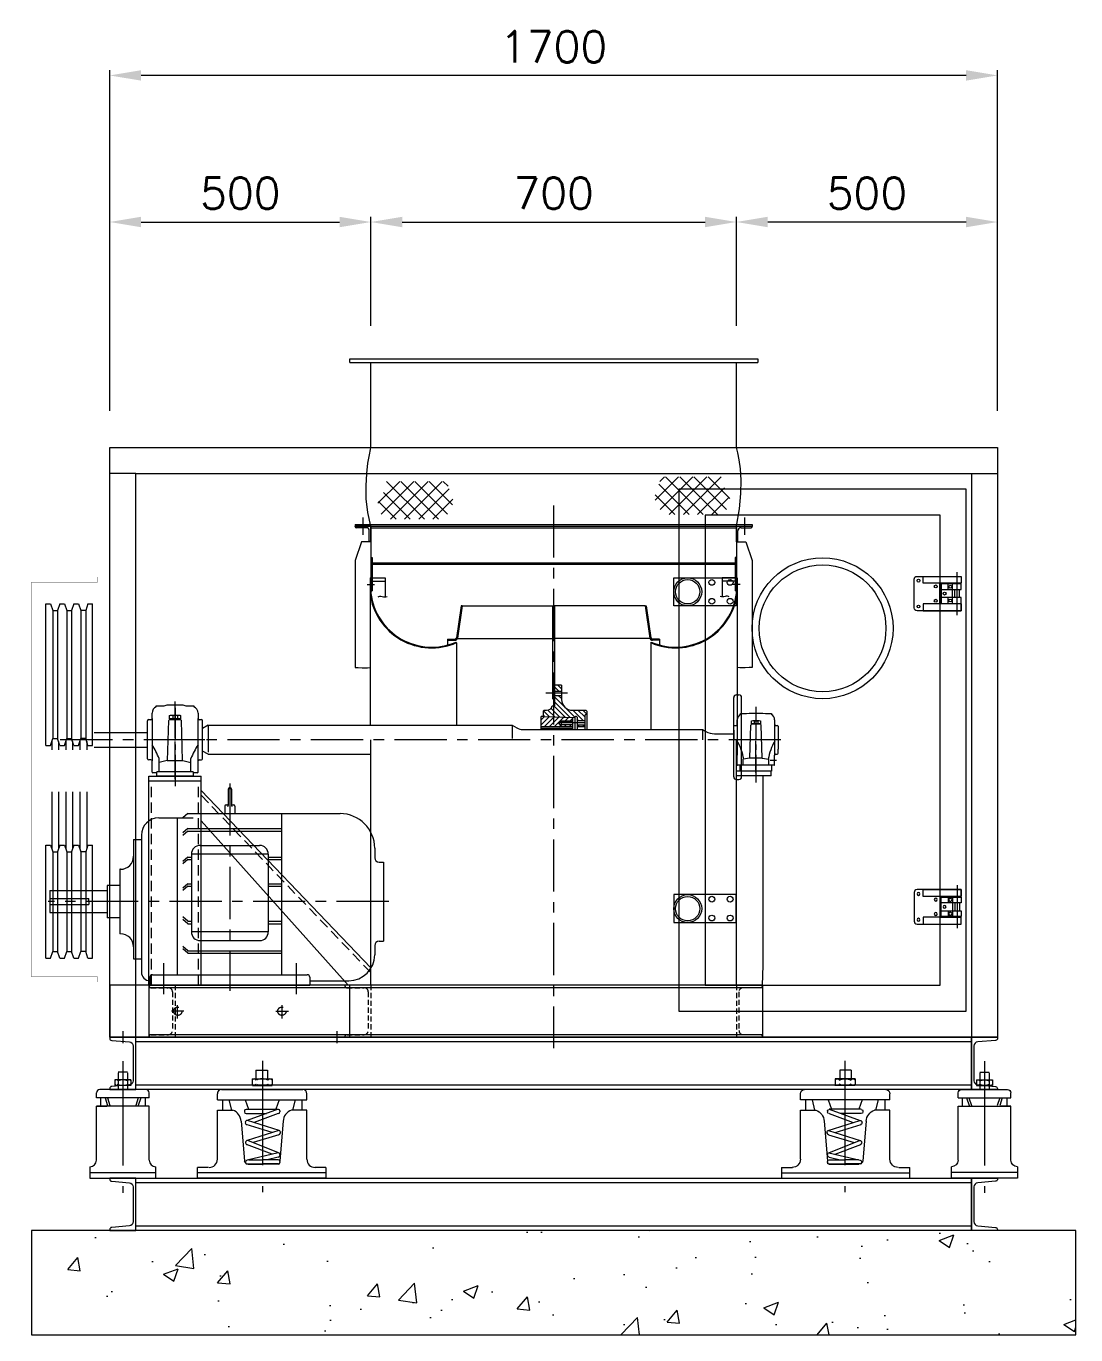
# Model space of a CAD drawing. Extents: x 14 to 18249, y -500 to 12444.
# Drawn here: x 8829 to 10839, y 2453 to 4960 of the extents above; entities that cross this region are included whole.
import ezdxf

# ---------------------------------------------------------------- set-up
doc = ezdxf.new("R2010")
doc.units = 0
doc.header["$LTSCALE"] = 80
doc.header["$MEASUREMENT"] = 0
for name, pattern in [('CENTER', [2, 1.25, -0.25, 0.25, -0.25]), ('CENTER2', [1.125, 0.75, -0.125, 0.125, -0.125]), ('CENTERX2', [4, 2.5, -0.5, 0.5, -0.5]), ('CX2', [8.2, 0.2, -1, 6, -1]), ('HIDDEN', [0.375, 0.25, -0.125]), ('HIDDEN2', [0.1875, 0.125, -0.0625]), ('HIDDENX2', [0.75, 0.5, -0.25]), ('PHANTOM', [5, 2.5, -0.5, 0.5, -0.5, 0.5, -0.5])]:
    doc.linetypes.add(name, pattern=pattern)
doc.layers.get('0').update_dxf_attribs({"linetype": 'CONTINUOUS', "lineweight": 18})
doc.layers.get('DEFPOINTS').update_dxf_attribs({"linetype": 'CONTINUOUS', "lineweight": 18})
for name, color, linetype, lineweight in [('12', 1, 'CENTER', 18), ('2', 2, 'HIDDENX2', 18), ('3', 2, 'CONTINUOUS', 18), ('6', 3, 'CX2', 18), ('ACT', 7, 'CONTINUOUS', 18), ('LIN', 2, 'CONTINUOUS', 18), ('NACHI', 16, 'CONTINUOUS', 18), ('OBJ', 7, 'CONTINUOUS', 18), ('PHAN', 2, 'PHANTOM', 18), ('S', 3, 'CONTINUOUS', 18), ('SOL-M-1', 4, 'CONTINUOUS', 18)]:
    doc.layers.add(name, color=color, linetype=linetype, lineweight=lineweight)
doc.styles.get("Standard").update_dxf_attribs({"font": 'txt.shx', "bigfont": '2hs.shx'})
doc.dimstyles.get("Standard").update_dxf_attribs({"dimscale": 0, "dimtxt": 60, "dimasz": 60, "dimexe": 10, "dimexo": 70, "dimgap": 25, "dimtad": 1, "dimdec": 0, "dimlfac": -1, "dimzin": 0, "dimdsep": 46, "dimtxsty": 'Standard', "dimcen": 0, "dimclrd": 1, "dimclre": 1, "dimadec": 0, "dimazin": 0, "dimtfac": 1, "dimtdec": 0, "dimtix": 1, "dimtmove": 1, "dimatfit": 2, "dimfxl": 0, "dimtolj": 1, "dimtzin": 0, "dimlwd": 5, "dimlwe": 5, "dimarcsym": 0})

# ---------------------------------------------------------------- blocks, each defined once
blk = doc.blocks.new('*D13')
at = {"color": 1, "linetype": 'Continuous', "lineweight": 5}
for p, q in [((8989.4, 4223.4), (8989.4, 4876.1)), ((10629.4, 4866.1), (9049.4, 4866.1)), ((10689.4, 4223.4), (10689.4, 4876.1))]:
    blk.add_line(p, q, dxfattribs=at)
at = {"color": 1, "linetype": 'Continuous'}
for points in [[(9049.4, 4876.1), (9049.4, 4856.1), (8989.4, 4866.1)], [(10629.4, 4876.1), (10629.4, 4856.1), (10689.4, 4866.1)]]:
    blk.add_solid(points, dxfattribs=at)
at = {"layer": 'DEFPOINTS', "color": 0, "linetype": 'Continuous'}
for p in [(8989.4, 4866.1), (8989.4, 4153.4), (10689.4, 4153.4)]:
    blk.add_point(p, dxfattribs=at)
at = {"color": 0, "linetype": 'Continuous', "insert": (9839.4, 4921.1), "char_height": 60, "attachment_point": 5}
blk.add_mtext('\\A1;1700', dxfattribs=at)
blk = doc.blocks.new('*D5')
at = {"color": 1, "linetype": 'Continuous', "lineweight": 5}
for p, q in [((8989.4, 4223.4), (8989.4, 4595.3)), ((9489.4, 4386.4), (9489.4, 4595.3)), ((9049.4, 4585.3), (9429.4, 4585.3))]:
    blk.add_line(p, q, dxfattribs=at)
at = {"color": 1, "linetype": 'Continuous'}
for points in [[(9049.4, 4595.3), (9049.4, 4575.3), (8989.4, 4585.3)], [(9429.4, 4595.3), (9429.4, 4575.3), (9489.4, 4585.3)]]:
    blk.add_solid(points, dxfattribs=at)
at = {"layer": 'DEFPOINTS', "color": 0, "linetype": 'Continuous'}
for p in [(9489.4, 4585.3), (9489.4, 4316.4), (8989.4, 4153.4)]:
    blk.add_point(p, dxfattribs=at)
at = {"color": 0, "linetype": 'Continuous', "insert": (9239.4, 4640.3), "char_height": 60, "attachment_point": 5}
blk.add_mtext('\\A1;500', dxfattribs=at)
blk = doc.blocks.new('*D6')
at = {"color": 1, "linetype": 'Continuous', "lineweight": 5}
for p, q in [((9489.4, 4386.4), (9489.4, 4595.3)), ((10189.4, 4386.4), (10189.4, 4595.3)), ((9549.4, 4585.3), (10129.4, 4585.3))]:
    blk.add_line(p, q, dxfattribs=at)
at = {"color": 1, "linetype": 'Continuous'}
for points in [[(9549.4, 4595.3), (9549.4, 4575.3), (9489.4, 4585.3)], [(10129.4, 4595.3), (10129.4, 4575.3), (10189.4, 4585.3)]]:
    blk.add_solid(points, dxfattribs=at)
at = {"layer": 'DEFPOINTS', "color": 0, "linetype": 'Continuous'}
for p in [(10189.4, 4585.3), (9489.4, 4316.4), (10189.4, 4316.4)]:
    blk.add_point(p, dxfattribs=at)
at = {"color": 0, "linetype": 'Continuous', "insert": (9839.4, 4640.3), "char_height": 60, "attachment_point": 5}
blk.add_mtext('\\A1;700', dxfattribs=at)
blk = doc.blocks.new('*D19')
at = {"color": 1, "linetype": 'Continuous', "lineweight": 5}
for p, q in [((10189.4, 4386.4), (10189.4, 4595.3)), ((10689.4, 4223.4), (10689.4, 4595.3)), ((10629.4, 4585.3), (10249.4, 4585.3))]:
    blk.add_line(p, q, dxfattribs=at)
at = {"color": 1, "linetype": 'Continuous'}
for points in [[(10249.4, 4595.3), (10249.4, 4575.3), (10189.4, 4585.3)], [(10629.4, 4595.3), (10629.4, 4575.3), (10689.4, 4585.3)]]:
    blk.add_solid(points, dxfattribs=at)
at = {"layer": 'DEFPOINTS', "color": 0, "linetype": 'Continuous'}
for p in [(10189.4, 4585.3), (10189.4, 4316.4), (10689.4, 4153.4)]:
    blk.add_point(p, dxfattribs=at)
at = {"color": 0, "linetype": 'Continuous', "insert": (10439.4, 4640.3), "char_height": 60, "attachment_point": 5}
blk.add_mtext('\\A1;500', dxfattribs=at)
blk = doc.blocks.new('SPRING MOUNT(def 50 FRONT)')
at = {"lineweight": 15}
for p, q in [((129.9, 238.5), (129.9, 222.3)), ((129.9, 238.5), (152, 238.5)), ((152, 238.5), (152, 222.3)), ((63.8, 201.7), (219.5, 201.7)), ((122.7, 222.2), (160.6, 222.2)), ((122.7, 222.2), (122.7, 209.6)), ((123.3, 209.6), (161.2, 209.6)), ((160.6, 222.2), (160.6, 209.6)), ((55.9, 181.7), (55.9, 193.7)), ((55.9, 181.7), (55.9, 193.7)), ((55.9, 181.7), (227.4, 181.7)), ((65.5, 181.7), (65.5, 162.1)), ((78.2, 181.7), (83.3, 162.1)), ((109.3, 181.7), (115.5, 163.7)), ((174, 181.7), (167.9, 163.7)), ((205.1, 181.7), (200.1, 162.1)), ((217.8, 181.7), (217.8, 162.1)), ((227.4, 181.7), (227.4, 193.7)), ((227.4, 181.7), (227.4, 193.7)), ((55.9, 68.1), (55.9, 162.1)), ((55.9, 162.1), (85.5, 162.1)), ((107.6, 160.5), (107.6, 158.7)), ((110.8, 163.7), (172.5, 163.7)), ((110.8, 155.5), (149.8, 155.5)), ((172.5, 163.7), (112.9, 142.3)), ((172.5, 155.5), (126.2, 138.4)), ((175.7, 160.5), (175.7, 158.7)), ((227.4, 162.1), (197.8, 162.1)), ((227.4, 162.1), (197.8, 162.1)), ((227.4, 68.1), (227.4, 162.1)), ((101.3, 140.9), (107.6, 64.8)), ((110, 140.3), (109.5, 138.8)), ((110, 140.2), (109.5, 138.8)), ((160.8, 119.4), (111.1, 134.9)), ((174.3, 123.3), (113.9, 142.2)), ((182.1, 140.9), (175.7, 64.8)), ((110.6, 102.1), (110.1, 100.6)), ((110.6, 102), (110.1, 100.5)), ((173.6, 123.4), (112.9, 104.1)), ((172.8, 80.4), (114.4, 104)), ((173.6, 115), (124.3, 100)), ((176.5, 120), (176.4, 118.2)), ((161, 77.7), (111.9, 96.5)), ((172.7, 80.4), (112.9, 66.5)), ((175.7, 77.3), (175.7, 75.4)), ((39, 52.3), (17.6, 52.3)), ((17.6, 31.7), (17.6, 52.3)), ((110.6, 64.5), (110.1, 63)), ((112, 59), (141.7, 59)), ((114.9, 58.5), (141.7, 58.5)), ((173, 58.5), (115.3, 58.5)), ((116, 67.1), (141.7, 67.1)), ((172.5, 67.1), (141.7, 67.1)), ((172.5, 59), (141.7, 59)), ((172.5, 58.5), (141.7, 58.5)), ((172.4, 72.2), (151.4, 67.1)), ((175.7, 64), (175.7, 62.1)), ((175.7, 63.5), (175.7, 61.7)), ((263.7, 52.3), (242.4, 52.3)), ((263.7, 52.3), (263.7, 31.7)), ((263.5, 42), (17.6, 42)), ((263.5, 31.7), (17.6, 31.7))]:
    blk.add_line(p, q, dxfattribs=at)
for centre, radius, start, end in [((63.8, 193.7), 7.9, 90, 180), ((126.6, 217.7), 4.47, 27.8855, 152.1145), ((126.6, 214), 4.47, 207.8855, 332.1145), ((141.7, 195.2), 27, 65.8105, 114.1895), ((141.7, 236.6), 27, 245.8105, 294.1895), ((156.7, 217.7), 4.48, 28.0312, 151.9688), ((156.7, 214), 4.48, 208.0312, 331.9688), ((219.5, 193.7), 7.9, 0, 90), ((219.5, 193.7), 7.9, 0, 90), ((77.6, 139.8), 23.7, 2.7593, 70.3922), ((110.8, 160.5), 3.16, 90, 180), ((110.8, 158.7), 3.16, 180, 270), ((172.5, 160.5), 3.16, 0, 90), ((172.5, 158.7), 3.16, 270, 0), ((205.7, 139.8), 23.7, 109.6078, 177.2407), ((112.5, 137.7), 3.16, 160.7604, 250.7604), ((112.5, 137.8), 3.16, 160.7604, 250.7604), ((113, 139.3), 3.2, 73.0374, 160.654), ((113, 139.2), 3.2, 73.0374, 160.654), ((112.6, 137.7), 3.17, 247.2939, 261.591), ((112.6, 137.8), 3.17, 247.2939, 261.591), ((113.1, 99.5), 3.16, 160.7604, 250.7604), ((113.1, 99.5), 3.16, 160.7604, 250.7604), ((113.6, 101), 3.2, 73.0374, 160.654), ((113.6, 100.9), 3.2, 73.0374, 160.654), ((173.2, 118.2), 3.16, 270, 0), ((173.4, 120.3), 3.16, 355.8918, 85.8918), ((113.2, 99.5), 3.17, 247.2939, 261.591), ((113.2, 99.4), 3.17, 247.2939, 261.591), ((172.6, 75.4), 3.16, 266.4469, 0), ((172.6, 77.3), 3.16, 0, 90), ((40.1, 68.1), 15.8, 270, 0), ((115.3, 66.4), 7.9, 191.7194, 270), ((113.1, 61.9), 3.16, 160.7604, 250.7604), ((113.6, 63.4), 3.2, 98.9445, 160.654), ((113.2, 61.9), 3.17, 247.2939, 248.2755), ((172.5, 64), 3.16, 0, 90), ((172.5, 62.1), 3.16, 270, 0), ((172.5, 61.7), 3.16, 270, 0), ((243.2, 68.1), 15.8, 180, 270)]:
    blk.add_arc(centre, radius, start, end, dxfattribs=at)
at = {"layer": '12', "lineweight": 15}
for p, q in [((17.6, 52.3), (17.6, 52.3)), ((263.7, 52.3), (263.7, 52.3))]:
    blk.add_line(p, q, dxfattribs=at)
at = {"layer": '3', "linetype": 'CENTERX2', "lineweight": 15}
blk.add_line((142.3, 256.5), (142.3, 5.2), dxfattribs=at)
blk = doc.blocks.new('SPRING MOUNT(def 50 SIDE)')
at = {"lineweight": 15}
for p, q in [((87.8, 236.1), (69.8, 236.1)), ((69.8, 234.6), (69.8, 202.7)), ((87.8, 234.6), (87.8, 202.7)), ((122.8, 202.7), (34.7, 202.7)), ((94.2, 220.9), (63.3, 220.9)), ((63.3, 220.9), (63.3, 210.6)), ((94.2, 210.6), (63.3, 210.6)), ((94.2, 220.9), (94.2, 210.6)), ((28.3, 186.5), (28.3, 196.3)), ((129.2, 186.5), (28.3, 186.5)), ((36.1, 186.5), (36.1, 170.6)), ((44.6, 186.5), (49.6, 171.8)), ((49.2, 186.5), (54.1, 171.9)), ((108.4, 186.5), (103.4, 171.9)), ((113, 186.5), (107.9, 171.8)), ((121.4, 186.5), (121.4, 170.6)), ((129.2, 186.5), (129.2, 196.3)), ((129.2, 170.6), (28.3, 170.6)), ((28.3, 170.6), (48.1, 170.6)), ((28.3, 67.4), (28.3, 170.6)), ((129.2, 67.4), (129.2, 170.6)), ((15.4, 54.6), (15.4, 32.7)), ((142.1, 32.7), (142.1, 54.6)), ((15.4, 43.7), (142.1, 43.7)), ((15.4, 32.7), (142.1, 32.7))]:
    blk.add_line(p, q, dxfattribs=at)
for centre, radius, start, end in [((34.7, 196.3), 6.42, 90, 180), ((34.7, 196.3), 6.42, 90, 180), ((66.6, 217.3), 3.64, 28.0312, 151.9688), ((66.6, 214.3), 3.64, 208.0312, 331.9688), ((78.8, 199), 22, 65.8105, 114.1895), ((78.8, 232.6), 22, 245.8105, 294.1895), ((91, 217.3), 3.63, 27.8855, 152.1145), ((91, 214.3), 3.63, 207.8855, 332.1145), ((122.8, 196.3), 6.42, 0, 90), ((15.4, 67.4), 12.8, 270, 0), ((142.1, 67.4), 12.8, 180, 270)]:
    blk.add_arc(centre, radius, start, end, dxfattribs=at)
at = {"layer": '3', "linetype": 'CENTERX2', "lineweight": 15}
blk.add_line((78.8, 257.2), (78.8, 5), dxfattribs=at)
blk = doc.blocks.new('경첩')
at = {"layer": 'PHAN'}
blk.add_line((0, -41.4), (0, 41.4), dxfattribs=at)
at = {"layer": 'SOL-M-1'}
for p, q in [((-33, 20), (7.7, 20)), ((-33, -19.6), (-33, 20)), ((7.7, 18.9), (-30.8, 18.9)), ((-30.8, 18.9), (-30.8, -18.5)), ((-30.8, 7.9), (7.7, 7.9)), ((-17.6, 7.9), (-17.6, 18.9)), ((-8.8, -18.5), (-8.8, 18.9)), ((-4.4, -7.5), (-4.4, 7.9)), ((4.4, -7.5), (4.4, 7.9)), ((7.7, 7.9), (7.7, 18.9)), ((7.7, -19.6), (-33, -19.6)), ((7.7, -7.5), (-30.8, -7.5)), ((-30.8, -18.5), (7.7, -18.5)), ((-17.6, -18.5), (-17.6, -7.5)), ((7.7, -7.5), (4.4, -7.5)), ((7.7, -18.5), (7.7, -7.5))]:
    blk.add_line(p, q, dxfattribs=at)
blk.add_lwpolyline([(7.7, -19.6), (7.7, -32.8), (-77, -32.8, -0.414214), (-82.5, -27.3), (-82.5, 27.7, -0.414214), (-77, 33.2), (7.7, 33.2), (7.7, 20)], format="xyb", dxfattribs=at)
for points in [[(7.7, 33.2), (7.7, 20), (-64.9, 20), (-64.9, 33.2)], [(7.7, -32.8), (7.7, -19.6), (-64.9, -19.6), (-64.9, -32.8)]]:
    blk.add_lwpolyline(points, close=True, dxfattribs=at)
for centre in [(-74.2, 25), (-41.2, 14), (-24.2, 0.2), (-13.2, 13.4), (-74.2, -24.5), (-41.2, -13.5), (-13.2, -13)]:
    blk.add_circle(centre, 2.75, dxfattribs=at)
blk = doc.blocks.new('DOOR')
at = {"layer": 'S', "lineweight": 15}
for p, q in [((-550, 1000), (-550, 0)), ((0, 1000), (-550, 1000)), ((0, 0), (0, 1000)), ((-500, 950), (-500, 50)), ((-50, 950), (-500, 950)), ((-50, 50), (-50, 950)), ((-440, 606), (-435, 606)), ((-445, 449), (-445, 601)), ((-430, 449), (-430, 601)), ((-440, 444), (-435, 444)), ((-500, 50), (-50, 50)), ((-550, 0), (0, 0))]:
    blk.add_line(p, q, dxfattribs=at)
for points in [[(-559.9, 830.2), (-440.1, 830.2), (-440.1, 776.7), (-559.9, 776.7)], [(-559.9, 169.8), (-440.1, 169.8), (-440.1, 223.3), (-559.9, 223.3)]]:
    blk.add_lwpolyline(points, close=True, dxfattribs=at)
for centre, radius in [((-275, 733.6), 135), ((-275, 733.6), 121.5), ((-533.2, 803.5), 26.8), ((-533.2, 803.5), 23.3), ((-487, 821.5), 5.52), ((-452, 821.5), 5.52), ((-487, 785.4), 5.52), ((-452, 785.4), 5.52), ((-533.2, 196.5), 26.8), ((-533.2, 196.5), 23.3), ((-487, 214.6), 5.52), ((-452, 214.6), 5.52), ((-487, 178.5), 5.52), ((-452, 178.5), 5.52)]:
    blk.add_circle(centre, radius, dxfattribs=at)
for centre, start, end in [((-440, 601), 90, 180), ((-435, 601), 0, 90), ((-440, 449), 180, 270), ((-435, 449), 270, 0)]:
    blk.add_arc(centre, 5, start, end, dxfattribs=at)
at = {"lineweight": 15}
blk.add_blockref('경첩', (-17.1, 799.8), dxfattribs=at)
at = {"lineweight": 15, "xscale": -1, "rotation": 180}
blk.add_blockref('경첩', (-17.1, 200.2), dxfattribs=at)
blk = doc.blocks.new('15')
for p, q in [((-3.3, 375.2), (-3.3, 343.8)), ((3.2, 375.2), (3.2, 343.8)), ((-80.8, 328.5), (-90.3, 320.2)), ((-80.8, 328.5), (211, 328.5)), ((-9.7, 343), (-9.7, 328.5)), ((-7.1, 345.6), (-4.5, 345.6)), ((4.5, 345.6), (7.2, 345.6)), ((9.8, 343), (9.8, 328.5)), ((99.7, 19.9), (99.7, 328.5)), ((-136.3, 320.2), (-70.3, 320.2)), ((-100, 19.9), (-100, 320.2)), ((-184.4, 279.1), (-184.4, 50.3)), ((-184.4, 279.1), (-169.5, 279.1)), ((-169.5, 287), (-169.5, 24.9)), ((-80.8, 299.7), (-90.3, 291.4)), ((-80.8, 294.9), (-90.3, 286.6)), ((-80.8, 299.7), (99.7, 299.7)), ((-80.8, 294.9), (99.7, 294.9)), ((-73.6, 250.9), (-73.6, 101.9)), ((73.6, 250.9), (-73.6, 250.9)), ((-57, 267.5), (57, 267.5)), ((73.6, 250.9), (73.6, 101.9)), ((277.4, 262.1), (277.4, 244)), ((-80.8, 245.1), (-90.3, 236.8)), ((-80.8, 240.3), (-90.3, 232)), ((-80.8, 245.1), (-73.6, 245.1)), ((-80.8, 240.3), (-73.6, 240.3)), ((73.6, 245.1), (99.7, 245.1)), ((73.6, 240.3), (99.7, 240.3)), ((285.7, 235.7), (294, 235.7)), ((294, 235.7), (294, 84.3)), ((-211, 221.8), (-211, 98.2)), ((-209.3, 221.8), (-211, 221.8)), ((-345, 181), (-345, 139)), ((-345, 181), (-235, 181)), ((-211, 191), (-235, 191)), ((-235, 191), (-235, 129)), ((-80.8, 194.1), (-90.3, 185.8)), ((-80.8, 189.3), (-90.3, 181)), ((-80.8, 194.1), (-73.6, 194.1)), ((-80.8, 189.3), (-73.6, 189.3)), ((73.6, 194.1), (99.7, 194.1)), ((73.6, 189.3), (99.7, 189.3)), ((-345, 165.6), (-269.8, 165.6)), ((-345, 154.4), (-269.8, 154.4)), ((-269.8, 160), (-269.8, 165.6)), ((-269.8, 160), (-269.8, 154.4)), ((-345, 139), (-235, 139)), ((-211, 129), (-235, 129)), ((-80.8, 122.3), (-90.3, 130.6)), ((-80.8, 117.5), (-90.3, 125.8)), ((-80.8, 122.3), (-73.6, 122.3)), ((-80.8, 117.5), (-73.6, 117.5)), ((73.6, 101.9), (-73.6, 101.9)), ((73.6, 122.3), (99.7, 122.3)), ((73.6, 117.5), (99.7, 117.5)), ((-209.3, 98.2), (-211, 98.2)), ((-57, 85.3), (57, 85.3)), ((277.4, 76), (277.4, 58.1)), ((285.7, 84.3), (294, 84.3)), ((-184.4, 50.3), (-169.5, 50.3)), ((-80.8, 65.9), (-90.3, 74.2)), ((-80.8, 61.1), (-90.3, 69.4)), ((-80.8, 65.9), (99.7, 65.9)), ((-80.8, 61.1), (99.7, 61.1)), ((-153.2, 14.9), (-153.2, 0)), ((-153.2, 0), (153.2, 0)), ((-148.2, 19.9), (148.2, 19.9)), ((153.2, 14.9), (153.2, 0)), ((153.2, 8.3), (227.6, 8.3))]:
    blk.add_line(p, q)
for centre, radius, start, end in [((0, 375.2), 3.25, 0, 180), ((-7.1, 343), 2.6, 90, 180), ((-4.5, 346.9), 1.3, 270, 0), ((-4.5, 343.8), 1.3, 270, 0), ((4.5, 346.9), 1.3, 180, 270), ((4.5, 343.8), 1.3, 180, 270), ((7.2, 343), 2.6, 0, 90), ((211, 262.1), 66.4, 0, 90), ((-136.3, 287), 33.2, 90, 180), ((-57, 250.9), 16.6, 90, 180), ((57, 250.9), 16.6, 0, 90), ((-209.3, 246.7), 24.9, 270, 0), ((285.7, 244), 8.3, 180, 270), ((-57, 101.9), 16.6, 180, 270), ((57, 101.9), 16.6, 270, 0), ((-209.3, 73.3), 24.9, 0, 90), ((285.7, 76), 8.3, 90, 180), ((227.6, 58.1), 49.8, 270, 0), ((-152.9, 24.9), 16.6, 180, 269.2122), ((-148.2, 14.9), 4.98, 90, 180), ((148.2, 14.9), 4.98, 0, 90)]:
    blk.add_arc(centre, radius, start, end)
at = {"layer": '3', "linetype": 'CENTER'}
for p, q in [((0, 386.4), (0, -11.3)), ((304.3, 160), (-347.9, 160)), ((-127, 42), (-127, -17.6)), ((127, 42), (127, -17.6))]:
    blk.add_line(p, q, dxfattribs=at)
at = {"layer": 'DEFPOINTS', "color": 0, "linetype": 'ByBlock'}
for p in [(0, 386.4), (0, 386.4), (0, 386.4), (294, 235.7), (294, 235.7), (-345, 181), (-345, 181), (-345, 181), (-345, 181), (-235, 191), (-235, 191), (-345, 139), (-235, 129), (-127, -17.6), (-127, -17.6), (127, -17.6)]:
    blk.add_point(p, dxfattribs=at)
blk = doc.blocks.new('15-01')
at = {"color": 1, "linetype": 'CENTER2', "lineweight": 5}
for p, q in [((-100, 35.7), (-100, 61.8)), ((100, 35.7), (100, 61.8)), ((-88, 50), (-112, 50)), ((88, 50), (112, 50))]:
    blk.add_line(p, q, dxfattribs=at)
at = {"linetype": 'Continuous'}
blk.add_lwpolyline([(-230, 0), (230, 0), (230, 100), (-230, 100)], close=True, dxfattribs=at)
at = {"linetype": 'HIDDENX2', "lineweight": 5}
for centre in [(-99.7, 50), (99.7, 50)]:
    blk.add_circle(centre, 8, dxfattribs=at)
at = {"layer": '3', "color": 4, "linetype": 'ByBlock'}
for p, q in [((-127, 111.5), (-127, 88.5)), ((127, 111.5), (127, 88.5)), ((-205, 11.5), (-205, -11.5)), ((205, 11.5), (205, -11.5))]:
    blk.add_line(p, q, dxfattribs=at)
at = {"linetype": 'Continuous'}
blk.add_blockref('15', (0, 100), dxfattribs=at)

msp = doc.modelspace()

# ---------------------------------------------------------------- hatches: boundary and pattern name
h = msp.add_hatch()
h.set_pattern_fill('ANSI31', color=3, scale=54, style=0)
h.set_pattern_definition([(135, (10833.7484, 1604.458), (4.77297, 4.77297), [])])
h.paths.add_polyline_path([(9839.1, 3637.2), (9839.1, 3658.2), (9841.3, 3658.2), (9841.3, 3678.5), (9854.3, 3678.5), (9854.3, 3670.4, 0.404407), (9875.7, 3650), (9901.3, 3650), (9902.9, 3648.4), (9902.9, 3641.9), (9901.3, 3641.9, 0.414214), (9898.9, 3639.4), (9898.9, 3629.7), (9884.3, 3629.7), (9884.3, 3636.6, 0.414214), (9883.1, 3637.8), (9881.4, 3637.8, 0.414214), (9880.2, 3636.6), (9880.2, 3636), (9876.1, 3636.1), (9876.1, 3636.1)])
h.paths.add_polyline_path([(9853.5, 3698.8), (9854.3, 3698), (9854.3, 3686.6), (9841.3, 3686.6), (9841.3, 3698.8)])
h.paths.add_polyline_path([(9819.5, 3637.8), (9819.5, 3648.4), (9821.1, 3650), (9826, 3650, 0.3599), (9836.4, 3658.2), (9839.1, 3658.2), (9839.1, 3637.2)])
h.paths.add_polyline_path([(9884.3, 3618.3), (9884.3, 3621.5), (9898.9, 3621.5), (9898.9, 3618.3)])
h = msp.add_hatch()
h.set_pattern_fill('ANSI31', color=4, scale=54, angle=90, style=0)
h.set_pattern_definition([(45, (10833.7484, 1604.458), (4.77297, -4.77297), [])])
h.paths.add_polyline_path([(9839.1, 3637.2), (9876.1, 3636.1), (9876.1, 3628.9), (9854.2, 3628.9), (9853.3, 3628.4), (9850.9, 3628.4), (9849.3, 3625.6), (9850.9, 3622.8), (9853.3, 3622.8), (9854.2, 3622.3), (9876.1, 3622.3), (9876.1, 3618), (9839.1, 3618)])
h.paths.add_polyline_path([(9815.4, 3637.8), (9819.5, 3637.8), (9839.1, 3637.2), (9839.1, 3618), (9815.4, 3618)])
at = {"linetype": 'Continuous'}
h = msp.add_hatch(dxfattribs=at)
h.set_pattern_fill('AR-CONC', color=256, scale=40, style=0)
h.set_pattern_definition([(50, (1375.1, 573.04), (286.904, -25.101), [30, -330]), (355, (1375.1, 573.04), (-55.5005, 300.877), [24, -264]), (100.4514, (1399, 570.94), (231.404, 275.776), [25.496, -280.457]), (46.184, (1375.1, 653.04), (426.896, -66.208), [45, -495]), (96.6356, (1410.67, 647.5), (373.865, 389.647), [38.244, -420.685]), (351.184, (1375.1, 653.04), (373.865, 389.647), [36, -396]), (21, (1415.1, 633.04), (238.763, -161.0476), [30, -330]), (326, (1415.1, 633.04), (97.326, 290.06), [24, -264]), (71.4514, (1435, 619.62), (336.089, 129.012), [25.496, -280.457]), (37.5, (1375.09, 573.04), (4.8639, 133.1575), [0, -260.8, 0, -268, 0, -265]), (7.5, (1375.09, 573.04), (105.2278, 157.7647), [0, -152.8, 0, -254.8, 0, -101]), (327.5, (1285.89, 573.04), (213.529, -9.022), [0, -100, 0, -312, 0, -414]), (317.5, (1245.89, 573.04), (233.2745, 40.042), [0, -130, 0, -207.2, 0, -294])])
h.paths.add_polyline_path([(8839.4, 2453.4), (10839.4, 2453.4), (10839.4, 2653.4), (8839.4, 2653.4)])
at = {"layer": '2', "linetype": 'Continuous'}
h = msp.add_hatch(dxfattribs=at)
h.set_pattern_fill('ANSI37', color=256, scale=153.425, style=0)
h.set_pattern_definition([(135, (16394.043, -318.123), (13.56098, 13.56098), []), (45, (16394.043, -318.123), (13.56098, -13.56098), [])])
h.paths.add_polyline_path([(9508.9, 4059.4), (9513.4, 4067.5), (9517, 4076.9), (9518.5, 4088.2), (9633.9, 4088.2), (9648.4, 4048.5), (9631.1, 4016), (9518.6, 4016), (9508, 4027.2), (9503.1, 4036.4), (9502.4, 4044.5), (9504.8, 4051.9)])
h = msp.add_hatch(dxfattribs=at)
h.set_pattern_fill('ANSI37', color=256, scale=153.425, style=0)
h.set_pattern_definition([(45, (3285.811, -309.362), (-13.56098, 13.56098), []), (135, (3285.811, -309.362), (-13.56098, -13.56098), [])])
h.paths.add_polyline_path([(10171, 4068.1), (10166.5, 4076.2), (10162.9, 4085.6), (10161.4, 4096.9), (10046, 4096.9), (10031.5, 4057.2), (10048.7, 4024.8), (10161.3, 4024.8), (10171.8, 4036), (10176.8, 4045.2), (10177.4, 4053.2), (10175.1, 4060.7)])

# ---------------------------------------------------------------- linework, layer by layer
for p, q in [((9449.4, 4323.4), (10230.4, 4323.4)), ((9449.4, 4316.4), (10230.4, 4316.4)), ((9489.4, 4153.4), (9489.4, 4316.4)), ((10189.4, 4153.4), (10189.4, 4316.4)), ((9459.4, 4005.7), (10219.4, 4005.7)), ((9459.4, 4005.7), (9459.4, 4002.7)), ((9459.4, 4002.7), (10219.4, 4002.7)), ((9489.4, 4002.7), (9489.4, 3873.8)), ((9489.4, 3999.7), (10189.4, 3999.7)), ((10189.4, 4002.7), (10189.4, 3873.8)), ((10219.4, 4005.7), (10219.4, 4001.7)), ((9471.4, 3972.7), (9459.4, 3937.1)), ((9489.4, 3972.7), (9471.4, 3972.7)), ((10189.4, 3972.7), (10207.4, 3972.7)), ((10207.4, 3972.7), (10219.4, 3937.1)), ((9459.4, 3937.1), (9459.4, 3732)), ((9489.4, 3942.3), (9491.7, 3942.3)), ((9491.7, 3942.3), (9491.7, 3878.4)), ((10187.1, 3942.3), (10187.1, 3878.4)), ((10189.4, 3942.3), (10187.1, 3942.3)), ((10219.4, 3937.1), (10219.4, 3732)), ((10187.1, 3931.5), (9491.7, 3931.5)), ((10187.1, 3929.2), (9491.7, 3929.2)), ((9487.8, 3903.4), (9487.8, 3621.3)), ((9487.8, 3903.4), (9489.4, 3903.4)), ((9491.7, 3903.4), (9516.7, 3903.4)), ((9491.7, 3897.4), (9516.7, 3897.4)), ((9516.7, 3903.4), (9516.7, 3867.1)), ((10162.1, 3903.4), (10162.1, 3867.1)), ((10187.1, 3903.4), (10162.1, 3903.4)), ((10187.1, 3897.4), (10162.1, 3897.4)), ((10191, 3903.4), (10189.4, 3903.4)), ((10191, 3903.4), (10191, 3622)), ((9489.4, 3878.4), (9491.7, 3878.4)), ((10189.4, 3878.4), (10187.1, 3878.4)), ((8867, 3582.7), (8867, 3854.1)), ((8875.9, 3854.1), (8880.3, 3841.2)), ((8880.3, 3841.2), (8889.4, 3841.2)), ((8880.3, 3841.2), (8880.3, 3595.6)), ((8893.9, 3854.1), (8889.4, 3841.2)), ((8889.4, 3841.2), (8889.4, 3595.6)), ((8902.8, 3854.1), (8907.3, 3841.2)), ((8907.3, 3841.2), (8916.3, 3841.2)), ((8907.3, 3841.2), (8907.3, 3595.6)), ((8920.8, 3854.1), (8916.3, 3841.2)), ((8916.3, 3841.2), (8916.3, 3595.6)), ((8929.7, 3854.1), (8934.2, 3841.2)), ((8943.3, 3841.2), (8934.2, 3841.2)), ((8934.2, 3841.2), (8934.2, 3595.6)), ((8947.7, 3854.1), (8943.3, 3841.2)), ((8943.3, 3841.2), (8943.3, 3595.6)), ((8956.6, 3582.7), (8956.6, 3854.1)), ((9653.4, 3779.4), (9653.4, 3621.3)), ((10025.4, 3779.4), (10025.4, 3613.4)), ((9841.3, 3698.8), (9841.3, 3658.2)), ((9841.3, 3698.8), (9853.5, 3698.8)), ((9841.3, 3686.6), (9854.3, 3686.6)), ((9853.5, 3698.8), (9854.3, 3698)), ((9854.3, 3698), (9854.3, 3670.4)), ((9841.3, 3678.5), (9854.3, 3678.5)), ((9815.4, 3613.4), (9815.4, 3637.8)), ((9819.5, 3637.8), (9815.4, 3637.8)), ((9821.1, 3650), (9819.5, 3648.4)), ((9821.1, 3650), (9819.5, 3648.4)), ((9819.5, 3648.4), (9819.5, 3637.8)), ((9819.5, 3637.8), (9876.1, 3636.1)), ((9819.5, 3637.8), (9880.2, 3636)), ((9821.1, 3650), (9826, 3650)), ((9836.4, 3658.2), (9841.3, 3658.2)), ((9841.3, 3658.2), (9838.7, 3658.2)), ((9841.3, 3658.2), (9838.7, 3658.2)), ((9875.7, 3650), (9901.3, 3650)), ((9876.1, 3613.4), (9876.1, 3636.1)), ((9898.9, 3639.4), (9898.9, 3613.4)), ((9901.3, 3650), (9902.9, 3648.4)), ((9902.9, 3648.4), (9902.9, 3613.4)), ((9177.9, 3621.3), (9166.9, 3614.9)), ((9177.9, 3621.3), (9759.9, 3621.3)), ((9177.9, 3621.3), (9177.9, 3569.9)), ((9759.9, 3621.3), (9769.1, 3616)), ((9759.9, 3621.3), (9759.9, 3595.6)), ((9759.9, 3621.3), (9759.9, 3595.6)), ((9780.1, 3613), (10124.5, 3613)), ((9876.1, 3618), (9815.4, 3618)), ((9876.1, 3614.8), (9815.4, 3614.8)), ((9898.9, 3629.7), (9884.3, 3629.7)), ((9898.9, 3621.5), (9884.3, 3621.5)), ((9898.9, 3618.3), (9884.3, 3618.3)), ((10124.5, 3613), (10131.1, 3609.2)), ((10124.5, 3613), (10124.5, 3593.4)), ((8875.9, 3582.7), (8880.3, 3595.6)), ((8880.3, 3595.6), (8889.4, 3595.6)), ((8893.9, 3582.7), (8889.4, 3595.6)), ((8902.8, 3582.7), (8907.3, 3595.6)), ((8907.3, 3595.6), (8916.3, 3595.6)), ((8920.8, 3582.7), (8916.3, 3595.6)), ((8929.7, 3582.7), (8934.2, 3595.6)), ((8943.3, 3595.6), (8934.2, 3595.6)), ((8947.7, 3582.7), (8943.3, 3595.6)), ((8959.4, 3607.5), (9061.9, 3607.5)), ((9489.4, 3123.4), (9489.4, 3593.4)), ((10147.6, 3604.8), (10184.4, 3604.8)), ((10189.4, 3123.4), (10189.4, 3593.4)), ((8959.4, 3579.3), (9061.9, 3579.3)), ((9177.9, 3565.5), (9166.9, 3571.8)), ((9177.9, 3565.5), (9489.4, 3565.5)), ((9064.4, 3523.4), (9164.4, 3523.4)), ((9064.4, 3123.4), (9064.4, 3523.4)), ((9064.4, 3123.4), (9064.4, 3523.4)), ((9064.4, 3514.4), (9164.4, 3514.4)), ((9164.4, 3123.4), (9164.4, 3523.4)), ((10256, 3533.4), (10189.4, 3533.4)), ((10256, 3524.4), (10189.4, 3524.4)), ((10241, 3161.1), (10241, 3524.4)), ((10256, 3524.4), (10256, 3533.4)), ((9164.4, 3496.2), (9489.4, 3156.3)), ((9164.4, 3438.4), (9446.1, 3123.4)), ((8867, 3175.1), (8867, 3391.7)), ((8875.9, 3391.7), (8880.3, 3378.8)), ((8893.9, 3391.7), (8889.4, 3378.8)), ((8902.8, 3391.7), (8907.3, 3378.8)), ((8920.8, 3391.7), (8916.3, 3378.8)), ((8929.7, 3391.7), (8934.2, 3378.8)), ((8947.7, 3391.7), (8943.3, 3378.8)), ((8956.6, 3175.1), (8956.6, 3391.7)), ((8880.3, 3378.8), (8889.4, 3378.8)), ((8880.3, 3378.8), (8880.3, 3188)), ((8889.4, 3378.8), (8889.4, 3188)), ((8907.3, 3378.8), (8916.3, 3378.8)), ((8907.3, 3378.8), (8907.3, 3188)), ((8916.3, 3378.8), (8916.3, 3188)), ((8943.3, 3378.8), (8934.2, 3378.8)), ((8934.2, 3378.8), (8934.2, 3188)), ((8943.3, 3378.8), (8943.3, 3188)), ((8875.9, 3175.1), (8880.3, 3188)), ((8880.3, 3188), (8889.4, 3188)), ((8893.9, 3175.1), (8889.4, 3188)), ((8902.8, 3175.1), (8907.3, 3188)), ((8907.3, 3188), (8916.3, 3188)), ((8920.8, 3175.1), (8916.3, 3188)), ((8929.7, 3175.1), (8934.2, 3188)), ((8943.3, 3188), (8934.2, 3188)), ((8947.7, 3175.1), (8943.3, 3188)), ((10239.4, 3123.4), (10241, 3161.1)), ((9064.4, 3123.4), (9064.4, 3023.4)), ((10239.4, 3123.4), (10239.4, 3023.4))]:
    msp.add_line(p, q)
at = {"linetype": 'Continuous'}
for p, q in [((9449.4, 4316.4), (9449.4, 4323.4)), ((10230.4, 4323.4), (10230.4, 4316.4)), ((9039.4, 4103.4), (8989.4, 4103.4)), ((10639.4, 4103.4), (10689.4, 4103.4))]:
    msp.add_line(p, q, dxfattribs=at)
at = {"color": 1, "linetype": 'CENTER'}
for p, q in [((9839.4, 4042.5), (9839.4, 3002.5)), ((9473.9, 4019.3), (9473.9, 3986.1)), ((10204.9, 4019.3), (10204.9, 3986.1)), ((10274.7, 3593.4), (8885, 3593.4))]:
    msp.add_line(p, q, dxfattribs=at)
at = {"color": 7, "linetype": 'Continuous'}
for p, q in [((9459.4, 4001.7), (9459.4, 4002.7)), ((9489.4, 4002.7), (9459.4, 4002.7)), ((9480.4, 3999.7), (9461.4, 3999.7)), ((9486.4, 3974.7), (9486.4, 3993.7)), ((9489.4, 3972.7), (9489.4, 4002.7)), ((10189.4, 4002.7), (10219.4, 4002.7)), ((10189.4, 3972.7), (10189.4, 4002.7)), ((10192.4, 3974.7), (10192.4, 3993.7)), ((10198.4, 3999.7), (10217.4, 3999.7)), ((10219.4, 4001.7), (10219.4, 4002.7)), ((9489.4, 3972.7), (9488.4, 3972.7)), ((10189.4, 3972.7), (10190.4, 3972.7)), ((9662.4, 3850.2), (9653.1, 3788.5)), ((9664.4, 3849.9), (9655.1, 3788.2)), ((9664.4, 3849.9), (9662.4, 3850.2)), ((9664.4, 3849.9), (9839.4, 3849.9)), ((9837.5, 3849.9), (9837.5, 3671.2)), ((10014.4, 3849.9), (9839.4, 3849.9)), ((9841.3, 3849.9), (9841.3, 3671.2)), ((10014.4, 3849.9), (10016.4, 3850.2)), ((10014.4, 3849.9), (10023.8, 3788.2)), ((10016.4, 3850.2), (10025.8, 3788.5)), ((9636.4, 3785.9), (9636.4, 3775)), ((9636.4, 3785.9), (9650.1, 3785.9)), ((9654.9, 3787.6), (9837.5, 3787.6)), ((10023.9, 3787.6), (9841.3, 3787.6)), ((10042.4, 3785.9), (10028.7, 3785.9)), ((10042.4, 3785.9), (10042.4, 3775)), ((9636.4, 3783.9), (9650.1, 3783.9)), ((9653.4, 3779.4), (9652.4, 3780.6)), ((10025.4, 3779.4), (10026.5, 3780.6)), ((10042.4, 3783.9), (10028.7, 3783.9)), ((9902.9, 3641.9), (9901.3, 3641.9)), ((10239.4, 3123.4), (9064.4, 3123.4)), ((10239.4, 3118.4), (9064.4, 3118.4)), ((10239.4, 3028.4), (9064.4, 3028.4)), ((10239.4, 3023.4), (9064.4, 3023.4)), ((10239.4, 3023.4), (9064.4, 3023.4))]:
    msp.add_line(p, q, dxfattribs=at)
at = {"color": 1}
for p, q in [((9482.5, 3890.9), (9496.4, 3890.9)), ((10196.4, 3890.9), (10182.5, 3890.9))]:
    msp.add_line(p, q, dxfattribs=at)
at = {"linetype": 'CENTER'}
for p, q in [((8867, 3854.1), (8875.9, 3854.1)), ((8893.9, 3854.1), (8902.8, 3854.1)), ((8920.8, 3854.1), (8929.7, 3854.1)), ((8947.7, 3854.1), (8956.6, 3854.1)), ((8867, 3582.7), (8875.9, 3582.7)), ((8867, 3582.7), (8875.9, 3582.7)), ((8893.9, 3582.7), (8902.8, 3582.7)), ((8893.9, 3582.7), (8902.8, 3582.7)), ((8920.8, 3582.7), (8929.7, 3582.7)), ((8920.8, 3582.7), (8929.7, 3582.7)), ((8947.7, 3582.7), (8956.6, 3582.7)), ((8947.7, 3582.7), (8956.6, 3582.7)), ((8867, 3391.7), (8875.9, 3391.7)), ((8893.9, 3391.7), (8902.8, 3391.7)), ((8920.8, 3391.7), (8929.7, 3391.7)), ((8947.7, 3391.7), (8956.6, 3391.7)), ((8867, 3175.1), (8875.9, 3175.1)), ((8867, 3175.1), (8875.9, 3175.1)), ((8893.9, 3175.1), (8902.8, 3175.1)), ((8893.9, 3175.1), (8902.8, 3175.1)), ((8920.8, 3175.1), (8929.7, 3175.1)), ((8920.8, 3175.1), (8929.7, 3175.1)), ((8947.7, 3175.1), (8956.6, 3175.1)), ((8947.7, 3175.1), (8956.6, 3175.1))]:
    msp.add_line(p, q, dxfattribs=at)
at = {"color": 1, "linetype": 'CENTER2'}
for p, q in [((9865.7, 3682.6), (9824.3, 3682.6)), ((9114.4, 3654.4), (9114.4, 3501.6)), ((10226.9, 3654.4), (10226.9, 3511.6)), ((9900.6, 3625.6), (9847.9, 3625.6))]:
    msp.add_line(p, q, dxfattribs=at)
at = {"color": 0, "linetype": 'Continuous'}
for p, q in [((9070.4, 3634), (9070.4, 3644.3)), ((9078.4, 3658.4), (9093.5, 3658.4)), ((9078.4, 3656.8), (9078.4, 3658.4)), ((9093.5, 3658.4), (9099.2, 3660)), ((9099.2, 3660), (9129.6, 3660)), ((9107, 3640.4), (9121.9, 3640.4)), ((9109.9, 3639.8), (9109.9, 3633.4)), ((9118.9, 3639.8), (9118.9, 3633.4)), ((9129.6, 3660), (9135.3, 3658.4)), ((9135.3, 3658.4), (9150.5, 3658.4)), ((9150.5, 3658.4), (9150.5, 3656.8)), ((9158.5, 3644.3), (9158.5, 3634)), ((9061.9, 3557), (9061.9, 3629.8)), ((9064, 3631.9), (9068.3, 3631.9)), ((9070.4, 3634), (9070.4, 3552.8)), ((9100, 3553.4), (9102.4, 3630.1)), ((9104.8, 3632.4), (9124.1, 3632.4)), ((9105.9, 3633.4), (9105.9, 3632.4)), ((9123, 3633.4), (9123, 3632.4)), ((9128.8, 3553.4), (9126.5, 3630.1)), ((9158.5, 3552.8), (9158.5, 3634)), ((9160.6, 3631.9), (9164.8, 3631.9)), ((9166.9, 3557), (9166.9, 3629.8)), ((9068.3, 3554.9), (9064, 3554.9)), ((9070.4, 3531.6), (9070.4, 3552.8)), ((9158.5, 3531.6), (9158.5, 3552.8)), ((9160.6, 3554.9), (9164.8, 3554.9)), ((9077.8, 3530), (9072, 3530)), ((9079.4, 3523.4), (9079.4, 3531.8)), ((9149.4, 3523.4), (9079.4, 3523.4)), ((9149.4, 3531.8), (9149.4, 3523.4)), ((9156.9, 3530), (9151, 3530))]:
    msp.add_line(p, q, dxfattribs=at)
at = {"color": 7}
for p, q in [((9880.2, 3636.6), (9880.2, 3613.4)), ((9884.3, 3636.6), (9884.3, 3613.4))]:
    msp.add_line(p, q, dxfattribs=at)
at = {"color": 7, "linetype": 'CENTER'}
msp.add_line((9883.1, 3637.8), (9881.4, 3637.8), dxfattribs=at)
at = {"color": 2, "linetype": 'Continuous'}
for p, q in [((9850.9, 3628.4), (9849.3, 3625.6)), ((9850.9, 3622.8), (9849.3, 3625.6)), ((9850.9, 3628.4), (9876.1, 3628.4)), ((9850.9, 3622.8), (9850.9, 3628.4)), ((9850.9, 3622.8), (9876.1, 3622.8)), ((9854.2, 3628.9), (9853.3, 3628.4)), ((9854.2, 3622.3), (9853.3, 3622.8)), ((9854.2, 3622.3), (9854.2, 3628.9))]:
    msp.add_line(p, q, dxfattribs=at)
at = {"color": 6, "linetype": 'Continuous'}
for p, q in [((9876.1, 3628.9), (9854.2, 3628.9)), ((9876.1, 3622.3), (9854.2, 3622.3))]:
    msp.add_line(p, q, dxfattribs=at)
at = {"color": 3, "linetype": 'HIDDEN'}
for p, q in [((9069.4, 3123.4), (9069.4, 3514.4)), ((9159.4, 3123.4), (9159.4, 3514.4)), ((9164.4, 3487.1), (9489.4, 3147.2))]:
    msp.add_line(p, q, dxfattribs=at)
at = {"color": 3, "linetype": 'HIDDEN2'}
for p, q in [((9064.4, 3123.4), (9064.4, 3122.4)), ((9068.4, 3118.4), (9101.4, 3118.4)), ((9109.4, 3110.4), (9109.4, 3036.4)), ((9114.4, 3123.4), (9114.4, 3023.4)), ((9439.4, 3123.4), (9439.4, 3122.4)), ((9443.4, 3118.4), (9476.4, 3118.4)), ((9484.4, 3110.4), (9484.4, 3036.4)), ((9489.4, 3123.4), (9489.4, 3023.4)), ((10189.4, 3123.4), (10189.4, 3023.4)), ((10194.4, 3110.4), (10194.4, 3036.4)), ((10235.4, 3118.4), (10202.4, 3118.4)), ((10239.4, 3123.4), (10239.4, 3122.4)), ((9064.4, 3024.4), (9064.4, 3023.4)), ((9068.4, 3028.4), (9101.4, 3028.4)), ((9439.4, 3024.4), (9439.4, 3023.4)), ((9443.4, 3028.4), (9476.4, 3028.4)), ((10235.4, 3028.4), (10202.4, 3028.4)), ((10239.4, 3024.4), (10239.4, 3023.4))]:
    msp.add_line(p, q, dxfattribs=at)
for points in [[(9489.4, 4002.7), (9483.4, 4028.6), (9480.6, 4054.7), (9480.3, 4080), (9481.6, 4103.4), (9483.9, 4123.5), (9486.5, 4139.3), (9488.6, 4149.7), (9489.4, 4153.4)], [(10189.4, 4002.7), (10195.4, 4035.6), (10198.2, 4065.1), (10198.6, 4090.8), (10197.2, 4112.6), (10194.9, 4130), (10192.4, 4142.8), (10190.3, 4150.7), (10189.4, 4153.4)]]:
    msp.add_lwpolyline(points)
at = {"linetype": 'Continuous'}
for points in [[(10639.4, 3023.4), (9039.4, 3023.4), (9039.4, 4103.4), (10639.4, 4103.4)], [(10639.4, 2923.4), (9039.4, 2923.4), (9039.4, 3023.4), (10639.4, 3023.4)], [(10639.4, 2931.4), (9039.4, 2931.4), (9039.4, 3015.4), (10639.4, 3015.4)], [(10639.4, 2653.4), (9039.4, 2653.4), (9039.4, 2753.4), (10639.4, 2753.4)], [(10639.4, 2661.4), (9039.4, 2661.4), (9039.4, 2745.4), (10639.4, 2745.4)], [(8839.4, 2453.4), (10839.4, 2453.4), (10839.4, 2653.4), (8839.4, 2653.4)]]:
    msp.add_lwpolyline(points, close=True, dxfattribs=at)
at = {"color": 6}
for points in [[(9503.2, 3867.2), (9504.8, 3868.1), (9506.7, 3868.4), (9508.8, 3868.2), (9511, 3867.7), (9513.3, 3867.3), (9515.7, 3867), (9518, 3867.2), (9520.4, 3868)], [(10175.7, 3867.2), (10174, 3868.1), (10172.1, 3868.4), (10170.1, 3868.2), (10167.8, 3867.7), (10165.5, 3867.3), (10163.2, 3867), (10160.8, 3867.2), (10158.5, 3868)], [(9459.4, 3732), (9464.8, 3731.6), (9472.6, 3731.3), (9482.7, 3731.5), (9487.8, 3731.8)], [(10219.4, 3732), (10214.1, 3731.6), (10206.2, 3731.3), (10196.2, 3731.5), (10191, 3731.8)]]:
    msp.add_lwpolyline(points, dxfattribs=at)
at = {"color": 0, "linetype": 'Continuous'}
msp.add_lwpolyline([(9104, 3633.4), (9104, 3639.8, -0.194007), (9109.9, 3639.8, -0.127017), (9118.9, 3639.8, -0.194007), (9124.8, 3639.8), (9124.8, 3633.4)], format="xyb", close=True, dxfattribs=at)
at = {"linetype": 'Continuous'}
for points in [[(9039.4, 3023.4), (8989.4, 3023.4), (8989.4, 3021.5, 0.388879), (8993.1, 3017.5), (9027.1, 3014.6, -0.388879), (9034.4, 3006.6), (9034.4, 2940.2, -0.388879), (9027.1, 2932.2), (8993.1, 2929.2, 0.388879), (8989.4, 2925.3), (8989.4, 2923.4), (9039.4, 2923.4), (9039.4, 3023.4)], [(10639.4, 3023.4), (10689.4, 3023.4), (10689.4, 3021.5, -0.388879), (10685.8, 3017.5), (10651.7, 3014.6, 0.388879), (10644.4, 3006.6), (10644.4, 2940.2, 0.388879), (10651.7, 2932.2), (10685.8, 2929.2, -0.388879), (10689.4, 2925.3), (10689.4, 2923.4), (10639.4, 2923.4), (10639.4, 3023.4)], [(9039.4, 2753.4), (8989.4, 2753.4), (8989.4, 2751.5, 0.388879), (8993.1, 2747.5), (9027.1, 2744.6, -0.388879), (9034.4, 2736.6), (9034.4, 2670.2, -0.388879), (9027.1, 2662.2), (8993.1, 2659.2, 0.388879), (8989.4, 2655.3), (8989.4, 2653.4), (9039.4, 2653.4), (9039.4, 2753.4)], [(10639.4, 2753.4), (10689.4, 2753.4), (10689.4, 2751.5, -0.388879), (10685.8, 2747.5), (10651.7, 2744.6, 0.388879), (10644.4, 2736.6), (10644.4, 2670.2, 0.388879), (10651.7, 2662.2), (10685.8, 2659.2, -0.388879), (10689.4, 2655.3), (10689.4, 2653.4), (10639.4, 2653.4), (10639.4, 2753.4)]]:
    msp.add_lwpolyline(points, format="xyb", dxfattribs=at)
at = {"color": 7, "linetype": 'Continuous'}
for centre, radius, start, end in [((9461.4, 4001.7), 2, 180, 270), ((9480.4, 3993.7), 6, 0, 90), ((10198.4, 3993.7), 6, 90, 180), ((10217.4, 4001.7), 2, 270, 0), ((9488.4, 3974.7), 2, 180, 270), ((10190.4, 3974.7), 2, 270, 0), ((9650.1, 3788.9), 3, 270, 351.7368), ((9650.1, 3788.9), 5, 270, 351.7368), ((10028.7, 3788.9), 5, 188.2632, 270), ((10028.7, 3788.9), 3, 188.2632, 270)]:
    msp.add_arc(centre, radius, start, end, dxfattribs=at)
for centre, radius, start, end in [((9605.7, 3888.1), 118.7, 186.9216, 293.7216), ((9605.8, 3888.1), 117.2, 187.0452, 293.4244), ((10073.2, 3888.1), 118.7, 246.2784, 353.0784), ((10073.1, 3888.1), 117.2, 246.5756, 352.9548), ((9875.5, 3671.2), 21.2, 182.3034, 270.3784), ((9826.3, 3660.4), 10.4, 268.3198, 347.4951), ((9901.3, 3639.4), 2.44, 90, 180), ((9780.1, 3635), 22, 240, 270), ((10147.6, 3637.8), 33, 240, 270)]:
    msp.add_arc(centre, radius, start, end)
at = {"color": 0, "linetype": 'Continuous'}
for centre, radius, start, end in [((9084.1, 3644.3), 13.7, 114.6091, 180), ((9144.8, 3644.3), 13.7, 360, 65.3909), ((9064, 3629.8), 2.11, 90, 180), ((9068.3, 3634), 2.11, 270, 0), ((9104.8, 3630), 2.4, 90, 178.2599), ((9124.1, 3630), 2.4, 1.7401, 90), ((9160.6, 3634), 2.11, 180, 270), ((9164.8, 3629.8), 2.11, 0, 90), ((9064, 3557), 2.11, 180, 270), ((9068.3, 3552.8), 2.11, 0, 90), ((9160.6, 3552.8), 2.11, 90, 180), ((9164.8, 3557), 2.11, 270, 0), ((9072, 3531.6), 1.6, 180, 270), ((9077.8, 3528.4), 1.6, 0, 90), ((9151, 3528.4), 1.6, 90, 180), ((9156.9, 3531.6), 1.6, 270, 0)]:
    msp.add_arc(centre, radius, start, end, dxfattribs=at)
at = {"color": 7}
for centre, start, end in [((9881.4, 3636.6), 90, 180), ((9883.1, 3636.6), 0, 90)]:
    msp.add_arc(centre, 1.22, start, end, dxfattribs=at)
at = {"color": 3, "linetype": 'HIDDEN2'}
for centre, radius, start, end in [((9068.4, 3122.4), 4, 180, 270), ((9101.4, 3110.4), 8, 0, 90), ((9443.4, 3122.4), 4, 180, 270), ((9476.4, 3110.4), 8, 0, 90), ((10202.4, 3110.4), 8, 90, 180), ((10235.4, 3122.4), 4, 270, 0), ((9101.4, 3036.4), 8, 270, 0), ((9476.4, 3036.4), 8, 270, 0), ((10202.4, 3036.4), 8, 180, 270), ((9068.4, 3024.4), 4, 90, 180), ((9443.4, 3024.4), 4, 90, 180), ((10235.4, 3024.4), 4, 0, 90)]:
    msp.add_arc(centre, radius, start, end, dxfattribs=at)
at = {"layer": '6'}
for p, q in [((8878.3, 3589.8), (8878.3, 3384.6)), ((8891.4, 3589.8), (8891.4, 3384.6)), ((8905.3, 3589.8), (8905.3, 3384.6)), ((8918.3, 3589.8), (8918.3, 3384.6)), ((8932.2, 3589.8), (8932.2, 3384.6)), ((8945.3, 3589.8), (8945.3, 3384.6))]:
    msp.add_line(p, q, dxfattribs=at)
at = {"layer": 'ACT', "linetype": 'Continuous', "const_width": 0.4}
msp.add_lwpolyline([(8965.9, 3129.4), (8965.9, 3139.4), (8839.5, 3139.4), (8839.5, 3895.2), (8965.9, 3895.2), (8965.9, 3905.2), (8829.5, 3905.2), (8829.5, 3129.4), (8965.9, 3129.4)], dxfattribs=at)
at = {"layer": 'DEFPOINTS', "color": 0, "linetype": 'ByBlock'}
for p in [(9064.4, 3023.4), (9114.4, 3023.4)]:
    msp.add_point(p, dxfattribs=at)
at = {"layer": 'LIN', "linetype": 'Continuous'}
msp.add_lwpolyline([(10689.4, 3023.4), (8989.4, 3023.4), (8989.4, 4153.4), (10689.4, 4153.4)], close=True, dxfattribs=at)
at = {"layer": 'NACHI', "color": 1}
for p, q in [((9114.4, 3597), (9114.4, 3666.4)), ((10226.9, 3656.2), (10226.9, 3596.2)), ((9109.4, 3593.4), (9057.7, 3593.4)), ((9115.7, 3593.4), (9113.2, 3593.4)), ((9114.4, 3591.9), (9114.4, 3595.1)), ((9114.4, 3518.2), (9114.4, 3590.3)), ((9171.2, 3593.4), (9119.4, 3593.4)), ((10223.2, 3593.4), (10181.1, 3593.4)), ((10227.9, 3593.4), (10226, 3593.4)), ((10226.9, 3591.9), (10226.9, 3595)), ((10226.9, 3530.6), (10226.9, 3590.6)), ((10272.8, 3593.4), (10230.7, 3593.4))]:
    msp.add_line(p, q, dxfattribs=at)
at = {"layer": 'NACHI', "color": 0}
for p, q in [((10197, 3643.4), (10208.8, 3643.4)), ((10197, 3642.1), (10197, 3643.4)), ((10208.8, 3643.4), (10213.7, 3644.6)), ((10213.7, 3644.6), (10240.1, 3644.6)), ((10240.1, 3644.6), (10245.1, 3643.4)), ((10245.1, 3643.4), (10256.8, 3643.4)), ((10256.8, 3643.4), (10256.8, 3642.1)), ((10184.4, 3611.6), (10184.4, 3619.2)), ((10184.4, 3611.6), (10184.4, 3593.4)), ((10186.1, 3620.9), (10189.5, 3620.9)), ((10191.1, 3631.5), (10191.1, 3564.2)), ((10191.1, 3622.6), (10191.1, 3631.5)), ((10215, 3558.3), (10216.9, 3621.5)), ((10235, 3623.4), (10218.9, 3623.4)), ((10219.8, 3624.2), (10219.8, 3623.4)), ((10220.7, 3630.1), (10233.1, 3630.1)), ((10223.2, 3629.6), (10223.2, 3624.2)), ((10230.7, 3629.6), (10230.7, 3624.2)), ((10234.1, 3624.2), (10234.1, 3623.4)), ((10238.9, 3558.4), (10237, 3621.5)), ((10262.7, 3631.5), (10262.7, 3564.2)), ((10264.4, 3620.9), (10267.8, 3620.9)), ((10269.4, 3619.2), (10269.4, 3611.6)), ((10269.4, 3611.6), (10269.4, 3575.1)), ((10189.5, 3565.9), (10189.4, 3565.9)), ((10191.1, 3545.8), (10191.1, 3564.2)), ((10262.7, 3545.8), (10262.7, 3564.2)), ((10264.4, 3565.9), (10267.8, 3565.9)), ((10269.4, 3567.6), (10269.4, 3575.1)), ((10195.7, 3544.6), (10192.3, 3544.6)), ((10261.5, 3544.6), (10195.7, 3544.6)), ((10196.9, 3533.4), (10196.9, 3543.4)), ((10215, 3558.3), (10202.1, 3556.2)), ((10202.1, 3544.6), (10202.1, 3556.2)), ((10238.9, 3558.4), (10215, 3558.4)), ((10238.9, 3558.3), (10251.7, 3556.2)), ((10251.7, 3544.6), (10251.7, 3556.2)), ((10256.9, 3543.4), (10256.9, 3533.4)), ((10256.9, 3533.4), (10196.9, 3533.4))]:
    msp.add_line(p, q, dxfattribs=at)
at = {"layer": 'NACHI', "color": 1, "linetype": 'CENTER'}
msp.add_line((10266.3, 3553.4), (10254.1, 3553.4), dxfattribs=at)
at = {"layer": 'NACHI', "color": 0}
msp.add_lwpolyline([(10218.3, 3624.2), (10218.3, 3629.6, -0.194007), (10223.2, 3629.6, -0.127017), (10230.7, 3629.6, -0.194007), (10235.6, 3629.6), (10235.6, 3624.2)], format="xyb", close=True, dxfattribs=at)
for centre, radius, start, end in [((10203.6, 3631.5), 12.5, 121.9137, 180), ((10250.2, 3631.5), 12.5, 0, 58.0863), ((10186.1, 3619.2), 1.68, 90, 180), ((10189.5, 3622.6), 1.67, 270, 0), ((10218.9, 3621.4), 2, 90, 178.2376), ((10235, 3621.4), 2, 1.7624, 90), ((10264.4, 3622.6), 1.67, 180, 270), ((10267.8, 3619.2), 1.68, 0, 90), ((10096.3, 3537.4), 108.8, 10.0431, 29.3059), ((10357.6, 3537.4), 108.8, 150.6941, 169.9569), ((10189.5, 3564.2), 1.67, 0, 90), ((10264.4, 3564.2), 1.67, 90, 180), ((10267.8, 3567.6), 1.68, 270, 0), ((10192.3, 3545.8), 1.2, 180, 270), ((10195.7, 3543.4), 1.2, 0, 90), ((10258.1, 3543.4), 1.2, 90, 180), ((10261.5, 3545.8), 1.2, 270, 0)]:
    msp.add_arc(centre, radius, start, end, dxfattribs=at)
at = {"layer": 'OBJ'}
for p, q in [((9084, 3553.4), (9084, 3557.2)), ((9084, 3531.8), (9084, 3553.4)), ((9084, 3549.1), (9084, 3553.4)), ((9099.2, 3553.4), (9129.6, 3553.4)), ((9144.9, 3553.4), (9144.9, 3557.2)), ((9144.9, 3531.8), (9144.9, 3553.4)), ((9149.4, 3531.8), (9079.4, 3531.8))]:
    msp.add_line(p, q, dxfattribs=at)
at = {"layer": 'OBJ', "color": 7}
for p, q in [((9099.2, 3553.4), (9084, 3549.6)), ((9129.6, 3553.4), (9144.9, 3549.6))]:
    msp.add_line(p, q, dxfattribs=at)
at = {"layer": 'OBJ'}
for centre, start, end in [((8943.6, 3502.2), 21.3981, 32.7819), ((9285.2, 3502.2), 147.2181, 158.6019)]:
    msp.add_arc(centre, 150.8, start, end, dxfattribs=at)

# ---------------------------------------------------------------- block references
at = {"linetype": 'Continuous'}
for name, p in [('DOOR', (10629.4, 3073.4)), ('15-01', (9219.4, 3023.4)), ('SPRING MOUNT(def 50 SIDE)', (8935.7, 2720.7)), ('SPRING MOUNT(def 50 FRONT)', (9139.5, 2721.7))]:
    msp.add_blockref(name, p, dxfattribs=at)
at = {"linetype": 'Continuous', "xscale": -1}
for name, p in [('SPRING MOUNT(def 50 FRONT)', (10539.4, 2721.7)), ('SPRING MOUNT(def 50 SIDE)', (10743.2, 2720.7))]:
    msp.add_blockref(name, p, dxfattribs=at)

# ---------------------------------------------------------------- dimensions: what is measured, and where the dimension line sits
at = {"linetype": 'Continuous'}
for base, p1, p2, angle, picture, middle in [((8989.4, 4866.1), (10689.4, 4153.4), (8989.4, 4153.4), 180, '*D13', (9839.4, 4921.1)), ((9489.4, 4585.3), (8989.4, 4153.4), (9489.4, 4316.4), 180, '*D5', (9239.4, 4640.3)), ((10189.4, 4585.3), (9489.4, 4316.4), (10189.4, 4316.4), 0, '*D6', (9839.4, 4640.3)), ((10189.4, 4585.3), (10689.4, 4153.4), (10189.4, 4316.4), 0, '*D19', (10439.4, 4640.3))]:
    dim = msp.add_linear_dim(base=base, p1=p1, p2=p2, angle=angle, dimstyle='Standard', override={"dimscale": 1}, dxfattribs=at)
    dim.commit()
    dim.dimension.update_dxf_attribs({"geometry": picture, "text_midpoint": middle})

doc.saveas('drawing.dxf')
